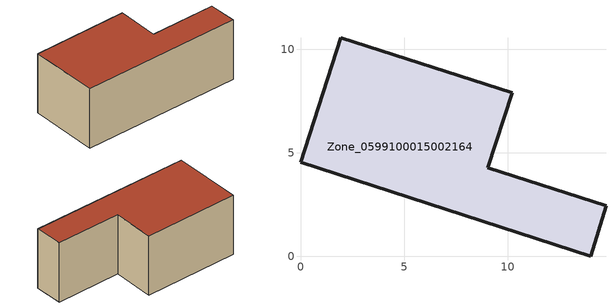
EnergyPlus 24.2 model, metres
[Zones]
Zone_0599100015002164
 floor ground (C_G): 1.95,10.56 10.23,7.91 9.05,4.27 14.75,2.44 14.03,0 0,4.55 z0.73
 wall outside (C_F): 10.23,7.91 1.95,10.56 0,4.55 14.03,0 14.75,2.44 9.05,4.27 10.23,7.91 z0.73:6.41
 roof outside (C_R): 14.03,0 14.75,2.44 9.05,4.27 10.23,7.91 1.95,10.56 0,4.55 z6.41
[BUILDING]
Pand.0599100015002164: North Axis=0; Terrain=City; Loads Convergence Tolerance Value=0.04; Temperature Convergence Tolerance Value=0.4; Solar Distribution=FullExterior; Maximum Number of Warmup Days=25; Minimum Number of Warmup Days=1
[Site:Location]
Rotterdam.The.Hague.AP_ZH_NLD Design_Conditions: Latitude=51.96; Longitude=4.45; Time Zone=1; Elevation=-4.5
[SITE:GROUNDTEMPERATURE:BUILDINGSURFACE]
18, 18, 18, 18, 18, 18, 18, 18, 18, 18, 18, 18
[MATERIAL] Thermal Absorptance=0.9; Solar Absorptance=0.7; Visible Absorptance=0.7
Name | Roughness | Thickness | Conductivity | Density | Specific Heat
G.TC.1965-1974 | MediumSmooth | 0.15 | 0.882353 | 540 | 1210
F.TC.1965-1974 | Rough | 0.3 | 0.697674 | 1920 | 840
R.TC.1965-1974 | MediumRough | 0.2 | 0.232558 | 1500 | 1000
[CONSTRUCTION]
C_G: G.TC.1965-1974
C_F: F.TC.1965-1974
C_R: R.TC.1965-1974
[ZONE]
Zone_0599100015002164: Type=1; Multiplier=1; Ceiling Height=Autocalculate; Volume=Autocalculate; Floor Area=autocalculate; Part of Total Floor Area=Yes
[ZONEINFILTRATION:DESIGNFLOWRATE]
Infil_Zone_0599100015002164: Zone or ZoneList or Space or SpaceList=Zone_0599100015002164; Schedule=AlwaysOn; Design Flow Rate Calculation Method=Flow/Area; Flow Rate per Floor Area=0.003; Constant Term Coefficient=1; Temperature Term Coefficient=0; Velocity Term Coefficient=0; Velocity Squared Term Coefficient=0
[HVACTEMPLATE:ZONE:IDEALLOADSAIRSYSTEM]
Zone_0599100015002164: Maximum Heating Supply Air Temperature=50; Minimum Cooling Supply Air Temperature=13; Maximum Heating Supply Air Humidity Ratio=0.0156; Minimum Cooling Supply Air Humidity Ratio=0.0077; Heating Limit=NoLimit; Cooling Limit=NoLimit; Dehumidification Control Type=ConstantSensibleHeatRatio; Cooling Sensible Heat Ratio=0.7; Dehumidification Setpoint=60; Humidification Control Type=None; Humidification Setpoint=30; Outdoor Air Method=None; Outdoor Air Flow Rate per Person=0.00944; Outdoor Air Flow Rate per Zone Floor Area=0; Outdoor Air Flow Rate per Zone=0; Demand Controlled Ventilation Type=None; Outdoor Air Economizer Type=NoEconomizer; Heat Recovery Type=None; Sensible Heat Recovery Effectiveness=0.7; Latent Heat Recovery Effectiveness=0.65
[ZONECONTROL:THERMOSTAT]
ThermostatControl_Zone_0599100015002164: Zone or ZoneList=Zone_0599100015002164; Control Type Schedule=DualSetpointControlType; Control 1=Thermostat_Zone_0599100015002164; Temperature Difference Between Cutout And Setpoint=0
[THERMOSTATSETPOINT:DUALSETPOINT]
Thermostat_Zone_0599100015002164: Heating Setpoint Temperature Schedule=HeatingSetpoint_Zone_0599100015002164; Cooling Setpoint Temperature Schedule=CoolingSetpoint_Zone_0599100015002164
[SCHEDULE:COMPACT]
HeatingSetpoint_Zone_0599100015002164: Through: 12/31, For: AllDays, Until: 24:00, 21
CoolingSetpoint_Zone_0599100015002164: Through: 12/31, For: AllDays, Until: 24:00, 24
DualSetpointControlType: Through: 12/31, For: AllDays, Until: 24:00, 4
AlwaysOn: Through: 12/31, For: AllDays, Until: 24:00, 1
